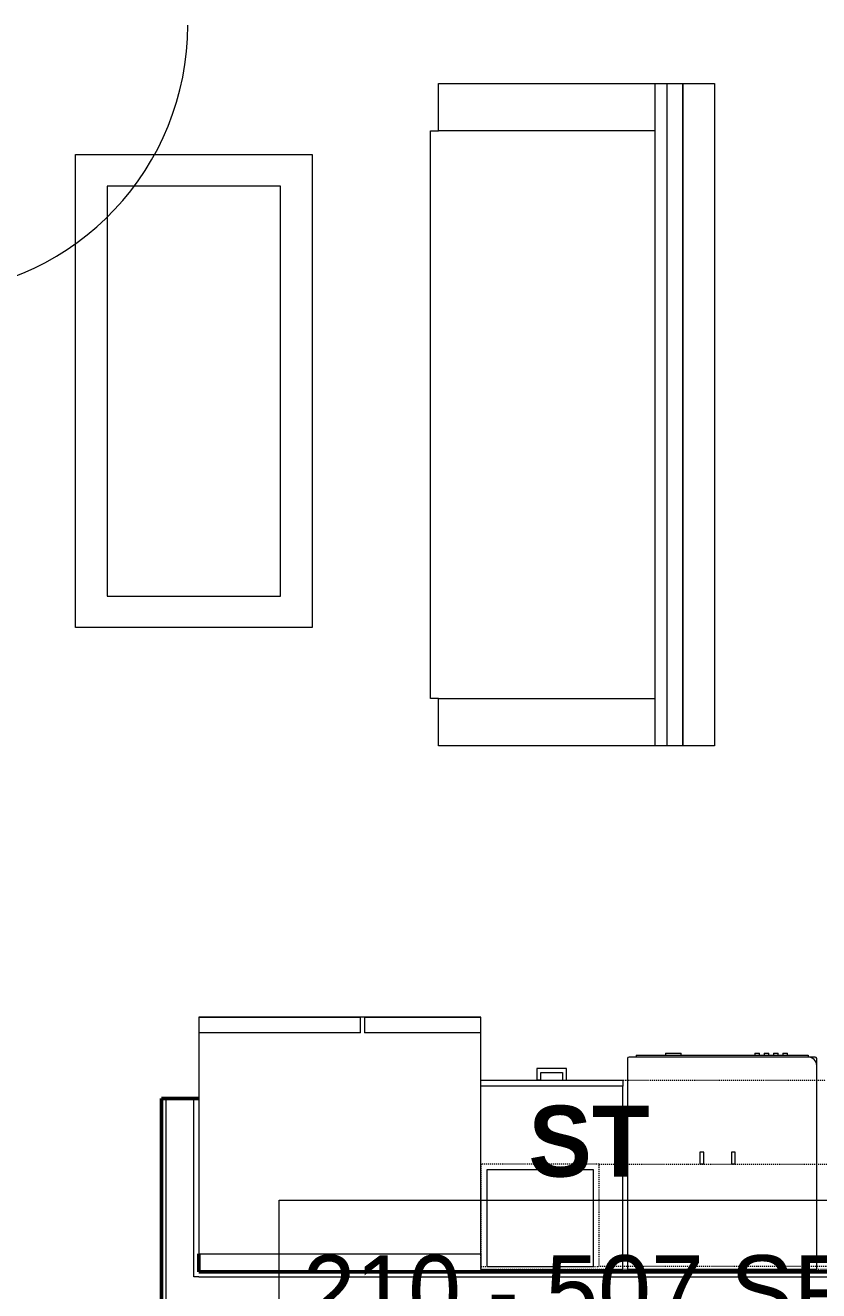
# Model space of a CAD drawing. Header units: inches. Extents: x -4217 to -1814, y 9706 to 12425.
# Drawn here: x -3114.4 to -3013.8, y 11916.4 to 12076.9 of the extents above; entities that cross this region are included whole.
import ezdxf

# ---------------------------------------------------------------- set-up
doc = ezdxf.new("R2010")
doc.units = ezdxf.units.IN
doc.header["$MEASUREMENT"] = 0
doc.linetypes.add('Dash', pattern=[0.25, 0.125, -0.125])
for name, color, linetype, lineweight in [('A-AREA-IDEN', 2, 'Continuous', 9), ('A-DOOR-1', 7, 'Continuous', 9), ('A-WALL-3', 250, 'Continuous', 50), ('A-WALL-4', 10, 'Continuous', 13), ('I-FURN', 30, 'Continuous', 9), ('I-FURN-1', 7, 'Continuous', 9), ('Q-CASE-3', 7, 'Continuous', 9), ('Q-CASE-4', 7, 'Dash', 9), ('Q-CASE-HDLN-1', 7, 'Dash', 9), ('Q-SPCQ-1', 7, 'Continuous', 9)]:
    doc.layers.add(name, color=color, linetype=linetype, lineweight=lineweight)
doc.styles.add('Century Gothic', font='ufonts.com_century-gothic.ttf', dxfattribs={"height": 9})
doc.styles.add('Century Gothic_B', font='GOTHICB.TTF', dxfattribs={"height": 9})

msp = doc.modelspace()

# ---------------------------------------------------------------- linework, layer by layer
at = {"layer": 'A-AREA-IDEN', "flags": 128}
msp.add_lwpolyline([(-3082.20159, 11927.87181), (-3006.69608, 11927.87181), (-3006.69608, 11906.37575), (-3082.20159, 11906.37575)], close=True, dxfattribs=at)
at = {"layer": 'A-DOOR-1'}
msp.add_arc((-3127.84796, 12076.85139), 34.06659, 273.365687, 0, dxfattribs=at)
at = {"layer": 'A-WALL-3'}
for p, q in [((-3097.12374, 11940.76132), (-3097.12374, 11837.85214)), ((-3092.37374, 11940.76132), (-3097.12374, 11940.76132)), ((-3092.37374, 11918.75029), (-3092.37374, 11921.06279)), ((-2937.27374, 11918.75029), (-3092.37374, 11918.75029))]:
    msp.add_line(p, q, dxfattribs=at)
at = {"layer": 'A-WALL-4'}
for p, q in [((-3096.49874, 11837.85214), (-3096.49874, 11940.76132)), ((-3092.99874, 11918.12529), (-3092.99874, 11940.76132)), ((-3092.37374, 11918.12529), (-3092.99874, 11918.12529)), ((-3092.37374, 11918.12529), (-2937.27374, 11918.12529))]:
    msp.add_line(p, q, dxfattribs=at)
at = {"layer": 'I-FURN'}
for p, q in [((-3061.99874, 12069.46879), (-3034.49874, 12069.46879)), ((-3061.99874, 12063.46879), (-3061.99874, 12069.46879)), ((-3034.49874, 12069.46879), (-3030.99874, 12069.46879)), ((-3034.49874, 11985.46879), (-3034.49874, 12069.46879)), ((-3032.99874, 11985.46879), (-3032.99874, 12069.46879)), ((-3030.99874, 11985.46879), (-3030.99874, 12069.46879)), ((-3030.99874, 12069.46879), (-3030.99874, 11985.46879)), ((-3062.99874, 12063.46879), (-3061.99874, 12063.46879)), ((-3062.99874, 11991.46879), (-3062.99874, 12063.46879)), ((-3034.49874, 12063.46879), (-3061.99874, 12063.46879)), ((-3061.99874, 11991.46879), (-3062.99874, 11991.46879)), ((-3061.99874, 11991.46879), (-3034.49874, 11991.46879)), ((-3061.99874, 11985.46879), (-3061.99874, 11991.46879)), ((-3034.49874, 11985.46879), (-3061.99874, 11985.46879)), ((-3030.99874, 11985.46879), (-3034.49874, 11985.46879))]:
    msp.add_line(p, q, dxfattribs=at)
at = {"layer": 'I-FURN-1'}
for p, q in [((-3030.99874, 12069.46879), (-3026.99874, 12069.46879)), ((-3026.99874, 12069.46879), (-3026.99874, 11985.46879)), ((-3107.99874, 12060.46879), (-3077.99874, 12060.46879)), ((-3107.99874, 12000.46879), (-3107.99874, 12060.46879)), ((-3077.99874, 12060.46879), (-3077.99874, 12000.46879)), ((-3081.99874, 12056.46879), (-3103.99874, 12056.46879)), ((-3103.99874, 12056.46879), (-3103.99874, 12004.46879)), ((-3081.99874, 12004.46879), (-3081.99874, 12056.46879)), ((-3103.99874, 12004.46879), (-3081.99874, 12004.46879)), ((-3077.99874, 12000.46879), (-3107.99874, 12000.46879)), ((-3026.99874, 11985.46879), (-3030.99874, 11985.46879))]:
    msp.add_line(p, q, dxfattribs=at)
at = {"layer": 'Q-CASE-3'}
for p, q in [((-3045.74874, 11944.56279), (-3049.49874, 11944.56279)), ((-3049.49874, 11944.56279), (-3049.49874, 11943.06279)), ((-3045.74874, 11943.06279), (-3045.74874, 11944.56279)), ((-3056.62374, 11943.06279), (-3038.62374, 11943.06279)), ((-3048.99936, 11943.06279), (-3049.49874, 11943.06279)), ((-3048.99936, 11943.06279), (-3048.99936, 11944.06341)), ((-3048.99936, 11944.06341), (-3046.24811, 11944.06341)), ((-3046.24811, 11944.06341), (-3046.24811, 11943.06279)), ((-3046.24811, 11943.06279), (-3045.74874, 11943.06279)), ((-3038.62374, 11943.06279), (-3038.62374, 11942.31279)), ((-3038.62374, 11942.31279), (-3056.62374, 11942.31279)), ((-3038.62374, 11919.06279), (-3038.62374, 11942.31279)), ((-3043.59573, 11933.93704), (-3044.08418, 11933.93704)), ((-3044.08418, 11933.93704), (-3044.08418, 11932.43779)), ((-3043.59573, 11932.43779), (-3043.59573, 11933.93704)), ((-3028.35729, 11933.93704), (-3028.84573, 11933.93704)), ((-3028.84573, 11933.93704), (-3028.84573, 11932.43779)), ((-3028.35729, 11932.43779), (-3028.35729, 11933.93704)), ((-3024.35729, 11933.93704), (-3024.84573, 11933.93704)), ((-3024.84573, 11933.93704), (-3024.84573, 11932.43779)), ((-3024.35729, 11932.43779), (-3024.35729, 11933.93704)), ((-3055.84573, 11931.68779), (-3055.84573, 11919.43779)), ((-3042.34573, 11931.68779), (-3055.84573, 11931.68779)), ((-3043.59573, 11932.43779), (-3044.08418, 11932.43779)), ((-3042.34573, 11919.43779), (-3042.34573, 11931.68779)), ((-3028.35729, 11932.43779), (-3028.84573, 11932.43779)), ((-3024.35729, 11932.43779), (-3024.84573, 11932.43779)), ((-3056.62374, 11921.06279), (-3056.62374, 11919.06279)), ((-3056.62374, 11919.06279), (-3038.62374, 11919.06279)), ((-3055.84573, 11919.43779), (-3042.34573, 11919.43779))]:
    msp.add_line(p, q, dxfattribs=at)
at = {"layer": 'Q-CASE-4'}
for p, q in [((-3056.59573, 11932.43779), (-3056.59573, 11919.43779)), ((-3041.59573, 11932.43779), (-3056.59573, 11932.43779)), ((-3041.59573, 11919.43779), (-3041.59573, 11932.43779)), ((-3041.59573, 11932.43779), (-3011.59573, 11932.43779)), ((-3041.59573, 11919.43779), (-3041.59573, 11932.43779)), ((-3056.59573, 11919.43779), (-3041.59573, 11919.43779)), ((-3011.59573, 11919.43779), (-3041.59573, 11919.43779))]:
    msp.add_line(p, q, dxfattribs=at)
at = {"layer": 'Q-CASE-HDLN-1'}
for p, q in [((-3056.62374, 11943.06279), (-3012.85089, 11943.06279)), ((-3056.62374, 11919.06279), (-3056.62374, 11921.06279)), ((-2939.77374, 11919.06279), (-3056.62374, 11919.06279))]:
    msp.add_line(p, q, dxfattribs=at)
at = {"layer": 'Q-SPCQ-1'}
for p, q in [((-3056.62374, 11951.06279), (-3092.37374, 11951.06279)), ((-3092.37374, 11951.06279), (-3092.37374, 11921.06279)), ((-3092.37374, 11951.06279), (-3071.87374, 11951.06279)), ((-3092.37374, 11951.06279), (-3092.37374, 11949.06279)), ((-3071.87374, 11949.06279), (-3071.87374, 11951.06279)), ((-3071.37374, 11951.06279), (-3056.62374, 11951.06279)), ((-3071.37374, 11951.06279), (-3071.37374, 11949.06279)), ((-3056.62374, 11921.06279), (-3056.62374, 11951.06279)), ((-3056.62374, 11949.06279), (-3056.62374, 11951.06279)), ((-3071.87374, 11949.06279), (-3092.37374, 11949.06279)), ((-3056.62374, 11949.06279), (-3071.37374, 11949.06279)), ((-3015.09559, 11946.00029), (-3037.82689, 11946.00029)), ((-3036.93079, 11946.25029), (-3015.11667, 11946.25029)), ((-3036.93079, 11946.25029), (-3036.93079, 11946.00029)), ((-3033.19969, 11946.50029), (-3033.19969, 11946.25029)), ((-3033.19969, 11946.50029), (-3032.21544, 11946.50029)), ((-3032.21544, 11946.50029), (-3031.23119, 11946.50029)), ((-3031.23119, 11946.25029), (-3031.23119, 11946.50029)), ((-3021.8737, 11946.50029), (-3021.28315, 11946.50029)), ((-3021.8737, 11946.50029), (-3021.8737, 11946.25029)), ((-3021.28315, 11946.25029), (-3021.28315, 11946.50029)), ((-3020.6926, 11946.50029), (-3020.10205, 11946.50029)), ((-3020.6926, 11946.50029), (-3020.6926, 11946.25029)), ((-3020.10205, 11946.25029), (-3020.10205, 11946.50029)), ((-3019.5115, 11946.50029), (-3018.92095, 11946.50029)), ((-3019.5115, 11946.50029), (-3019.5115, 11946.25029)), ((-3018.92095, 11946.25029), (-3018.92095, 11946.50029)), ((-3018.33039, 11946.50029), (-3017.73984, 11946.50029)), ((-3018.33039, 11946.50029), (-3018.33039, 11946.25029)), ((-3017.73984, 11946.25029), (-3017.73984, 11946.50029)), ((-3015.11667, 11946.25029), (-3015.11667, 11946.00011)), ((-3014.22059, 11946.00029), (-3015.09559, 11946.00029)), ((-3038.02374, 11945.80344), (-3038.02374, 11919.12529)), ((-3014.02374, 11944.92844), (-3014.02374, 11945.80344)), ((-3014.02374, 11919.12529), (-3014.02374, 11944.92844)), ((-3092.37374, 11921.06279), (-3056.62374, 11921.06279)), ((-3038.02374, 11919.12529), (-3014.02374, 11919.12529))]:
    msp.add_line(p, q, dxfattribs=at)
for centre, radius, start, end in [((-3037.82689, 11945.80344), 0.19685, 90, 180), ((-3037.82689, 11945.80344), 0.19685, 105, 180), ((-3015.09559, 11944.92844), 1.07185, 0, 90), ((-3014.22059, 11945.80344), 0.19685, 0, 90)]:
    msp.add_arc(centre, radius, start, end, dxfattribs=at)

# ---------------------------------------------------------------- texts
at = {"layer": 'A-AREA-IDEN', "char_height": 9, "attachment_point": 1}
for s, insert, width, style in [('ST', (-3050.57167, 11939.83996), 14.544, 'Century Gothic_B'), ('210 - 507 SF', (-3079.20159, 11920.87181), 83.931, 'Century Gothic')]:
    msp.add_mtext(s, dxfattribs=dict(at, insert=insert, width=width, style=style))

doc.saveas('drawing.dxf')
